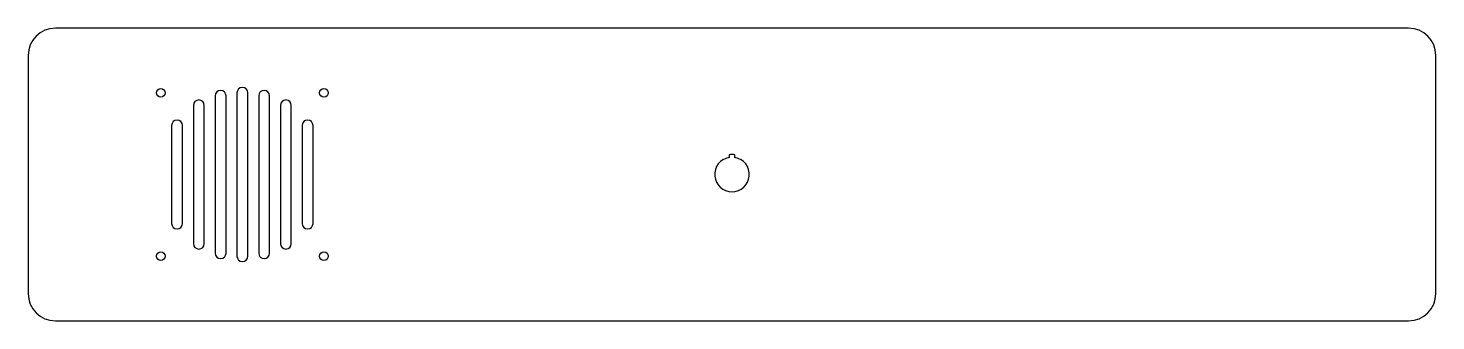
# Model space of a CAD drawing. Extents: x -259 to 259, y -54 to 54.
import ezdxf

# ---------------------------------------------------------------- set-up
doc = ezdxf.new("R2010")
doc.units = 0
doc.layers.get('0').update_dxf_attribs({"linetype": 'CONTINUOUS'})

msp = doc.modelspace()

# ---------------------------------------------------------------- linework, layer by layer
at = {"color": 7, "linetype": 'CONTINUOUS'}
for p, q in [((248.75, 53.75), (-248.75, 53.75)), ((-258.75, 43.75), (-258.75, -43.75)), ((258.75, -43.75), (258.75, 43.75)), ((-190, 28.91), (-190, -28.91)), ((-186, -28.91), (-186, 28.91)), ((-182, 30), (-182, -30)), ((-178, -30), (-178, 30)), ((-174, 28.91), (-174, -28.91)), ((-170, -28.91), (-170, 28.91)), ((-198, 25.38), (-198, -25.38)), ((-194, -25.38), (-194, 25.38)), ((-166, 25.38), (-166, -25.38)), ((-162, -25.38), (-162, 25.38)), ((-206, 18), (-206, -18)), ((-202, -18), (-202, 18)), ((-158, 18), (-158, -18)), ((-154, -18), (-154, 18)), ((-1.1, 7.27), (-1.1, 6.25)), ((1.1, 6.25), (1.1, 7.27)), ((-248.75, -53.75), (248.75, -53.75))]:
    msp.add_line(p, q, dxfattribs=at)
for centre in [(-210, 30), (-150, 30), (-210, -30), (-150, -30)]:
    msp.add_circle(centre, 1.6, dxfattribs=at)
for centre, radius, start, end in [((-248.75, 43.75), 10, 90, 180), ((248.75, 43.75), 10, 0, 90), ((-180, 30), 2, 0, 180), ((-196, 25.38), 2, 0, 180), ((-188, 28.91), 2, 0, 180), ((-172, 28.91), 2, 0, 180), ((-164, 25.38), 2, 0, 180), ((-204, 18), 2, 0, 180), ((-156, 18), 2, 0, 180), ((0, 0), 6.35, 99.9756, 80.0244), ((0, 0), 7.35, 81.3928, 98.6072), ((-204, -18), 2, 180, 0), ((-156, -18), 2, 180, 0), ((-196, -25.38), 2, 180, 0), ((-164, -25.38), 2, 180, 0), ((-188, -28.91), 2, 180, 0), ((-180, -30), 2, 180, 0), ((-172, -28.91), 2, 180, 0), ((-248.75, -43.75), 10, 180, 270), ((248.75, -43.75), 10, 270, 0)]:
    msp.add_arc(centre, radius, start, end, dxfattribs=at)

doc.saveas('drawing.dxf')
